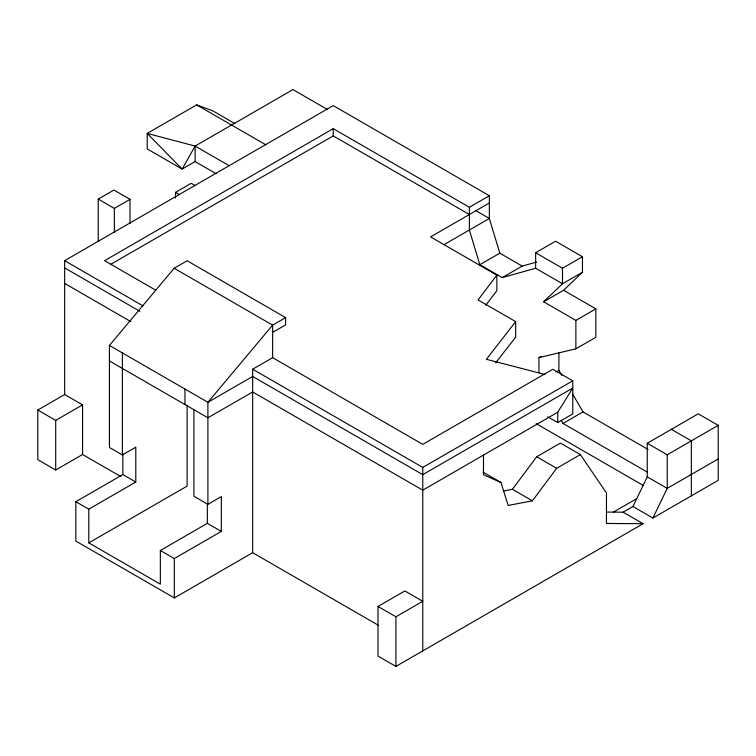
<?xml version="1.0" encoding="UTF-8"?>
<svg xmlns="http://www.w3.org/2000/svg" width="756" height="756" viewBox="0 0 756 756"><rect width="100%" height="100%" fill="white"/><g stroke="black" fill="none" stroke-linecap="round" stroke-linejoin="round"><path stroke-width="1.13" d="M632.942 506.511L647.249 476.856L647.249 443.262L698.232 413.825L718.2 425.354L718.2 480.344L652.91 518.04L632.942 506.511L623.114 512.181L606.369 512.067M652.91 518.04L667.217 488.385L667.217 454.791L718.2 425.354M327.197 109.355L292.95 89.586L195.114 146.069L182.13 169.07L147.212 148.913L147.212 133.406L196.645 104.867L212.975 110.943L234.918 123.615M109.422 360.943L207.9 417.794L252.665 391.958L422.765 490.162L557.739 412.228L572.783 388.045L422.765 474.655L252.665 376.45L207.9 402.296L109.422 345.435L174.154 268.267L187.138 260.763L285.617 317.624L285.617 324.9L272.632 332.404M503.194 491.06L512.417 489.293L536.694 456.766L560.423 443.073L580.391 454.602L606.463 492.959L606.463 523.454L643.091 523.71L395.908 666.414L378 656.076L378 606.463L404.857 590.956L422.765 601.294L395.908 616.802L378 606.463M482.971 472.094L500.935 482.47L508.183 505.452L532.385 500.822L556.662 468.295L580.391 454.602M489.359 202.977L430.608 236.893L496.862 275.137L478.075 299.915L515.677 321.621L515.677 337.129L495.671 362.861M485.73 305.329L496.862 290.644L496.862 275.137M515.677 321.621L486.392 359.308L544.934 374.475M538.943 372.651L538.943 357.616L575.874 348.818L595.841 337.289L595.841 308.864L575.874 320.393L543.64 301.786L562.492 283.765L582.46 272.236L582.46 256.728L555.603 241.221L535.635 252.75L535.635 268.257L562.492 283.765L562.492 268.257L535.635 252.75M543.64 301.786L563.617 290.257L582.46 272.236M98.233 241.438L98.233 199.093L113.901 190.049L130.013 199.348L130.013 223.53M216.263 173.785L195.114 161.576L182.13 169.07L147.212 133.406L195.114 146.069L229.351 165.838M98.233 199.093L114.345 208.401L130.013 199.348M175.505 198.034L175.505 192.345L191.173 183.302L195.246 185.655M120.894 476.63L82.565 454.498L55.708 470.005L37.8 459.667L37.8 410.045L64.657 394.537L64.657 260.669L333.235 105.604L489.359 195.738L489.359 218.484L499.801 253.165L522.179 266.093L536.665 262.03M489.359 195.738L469.381 207.267L333.235 128.662L104.602 260.669L155.745 290.2M110.726 264.364L333.235 135.9L469.381 214.506M37.8 410.045L55.708 420.383L82.565 404.876L82.565 454.498M285.617 317.624L272.632 325.118L207.9 402.296L207.9 504.328L221.328 496.579L221.328 531.421L174.324 558.552L160.348 550.481L160.348 584.18L88.802 542.865L88.802 509.175L135.796 482.035L135.796 447.193L122.368 454.951L109.422 447.467L109.422 345.435M443.876 244.736L489.359 218.484L476.091 210.82M378.302 625.24L252.665 552.702L252.665 369.211L272.632 357.683L422.765 444.358L552.816 369.278L572.783 380.807L572.783 413.882L557.739 422.566L547.76 416.802M469.381 207.267L469.381 230.013L479.824 264.695L499.801 253.165M252.665 552.702L174.324 597.93L75.846 541.079L75.846 501.7L122.85 474.56L135.796 482.035M479.824 264.695L502.211 277.622L522.179 266.093M562.492 268.257L582.46 256.728M88.802 542.865L187.11 486.108L187.11 405.055M160.348 550.481L207.352 523.35L221.328 531.421M538.943 357.616L540.937 356.463M555.915 372.103L558.911 370.374L558.911 353.024M252.665 369.211L422.765 467.416L572.783 380.807M561.273 420.402L563.04 423.436L583.008 411.907L648.015 449.442M613.381 512.114L636.741 498.629M718.2 458.949L667.217 488.385L647.249 476.856M502.211 277.622L535.635 268.257M500.935 482.47L483.5 474.74L483.5 455.093M563.617 290.257L595.841 308.864M196.645 104.867L265.81 144.793M671.375 429.332L691.343 440.861L691.343 495.851M647.249 443.262L667.217 454.791M175.505 192.345L179.588 194.698M563.04 423.436L647.334 472.113M536.165 423.634L643.243 485.456M536.694 456.766L556.662 468.295M623.114 512.181L643.091 523.71M174.154 268.267L272.632 325.118L272.632 357.683M512.417 489.293L532.385 500.822M64.657 260.669L142.997 305.896M64.657 267.907L139.945 311.368M64.657 283.415L130.788 321.593M64.657 394.537L82.565 404.876M207.9 504.328L193.923 496.257L193.923 409.724M75.846 501.7L88.802 509.175M558.911 370.374L561.85 375.439M572.424 393.678L583.008 411.907M575.874 320.393L575.874 348.818M557.739 412.228L557.739 422.566M422.765 467.416L422.765 650.916M395.908 616.802L395.908 666.414M333.235 128.662L333.235 135.9M207.352 503.6L207.352 523.35M195.114 146.069L195.114 161.576M184.965 389.056L184.965 404.564M174.324 558.552L174.324 597.93M122.85 453.657L122.85 474.56M122.368 352.91L122.368 454.951M114.345 208.401L114.345 232.574M55.708 420.383L55.708 470.005"/></g></svg>
